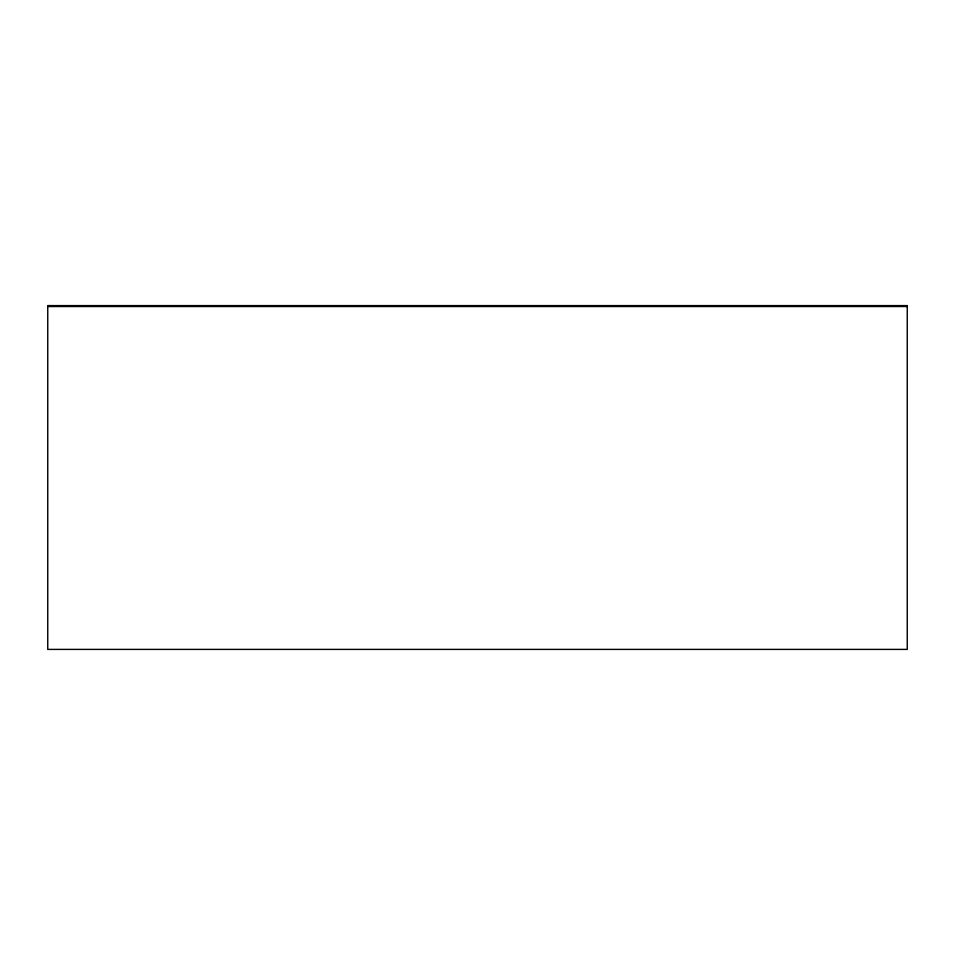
<?xml version="1.0" encoding="UTF-8"?>
<svg xmlns="http://www.w3.org/2000/svg" width="955" height="955" viewBox="0 0 955 955"><rect width="100%" height="100%" fill="white"/><g stroke="black" fill="none" stroke-linecap="round" stroke-linejoin="round"><path stroke-width="1.43" d="M47.75 306.531L907.25 306.531M907.25 305.6L47.75 305.6L47.75 649.4L907.25 649.4L907.25 305.6"/></g></svg>
